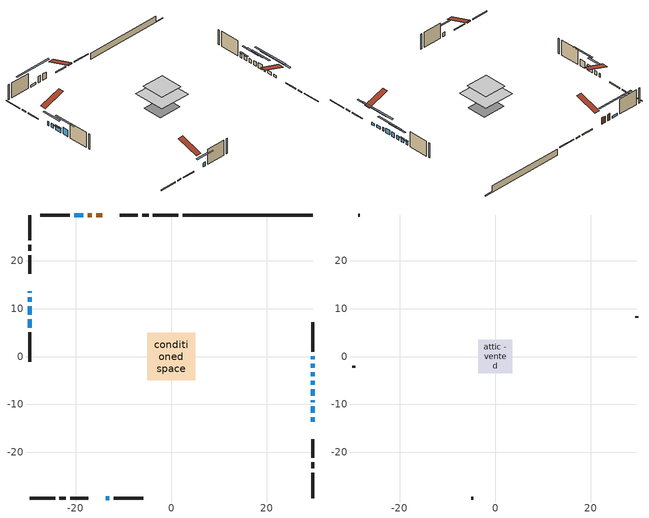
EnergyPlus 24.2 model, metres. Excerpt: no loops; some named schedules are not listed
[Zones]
conditioned space
 floor adiabatic (AdiabaticFloorConstruction): -4.98,-4.98 -4.98,4.98 4.98,4.98 4.98,-4.98 z3.05
 floor foundation (Slab1 construction): -3.71,-3.1 -3.71,3.1 3.71,3.1 3.71,-3.1 z-1.37
 wall outside (RimJoist1 construction): 1.46,29.62 -3.83,29.62 / -29.62,-29.62 -24.33,-29.62 / -29.62,29.62 -29.62,24.33 / 29.62,-29.62 29.62,-24.33 z0.61:0.91
 wall outside (RimJoist2 construction): -4.76,29.62 -6.04,29.62 / -23.4,-29.62 -22.12,-29.62 / -29.62,23.4 -29.62,22.12 / 29.62,-23.4 29.62,-22.12 z0.61:0.91
 wall outside (RimJoist3 construction): -6.97,29.62 -10.8,29.62 / -21.19,-29.62 -17.36,-29.62 / -29.62,21.19 -29.62,17.36 / 29.62,-21.19 29.62,-17.36 z0.61:0.91
 wall outside (AdiabaticWallConstruction 1): -14.46,29.62 -15.71,29.62 / -16.64,29.62 -17.48,29.62 z0.61:2.64
 wall outside (AdiabaticWallConstruction): -29.62,13.7 -29.62,13.34 / 29.62,-9.53 29.62,-9.17 / -13.7,-29.62 -12.99,-29.62 / 29.62,-4.15 29.62,-3.33 / 29.62,-0.56 29.62,0.05 z0.61:1.83; -29.62,12.41 -29.62,11.5 / -29.62,10.57 -29.62,8.74 / 29.62,-2.4 29.62,-1.49 z0.61:1.88; 29.62,-13.7 29.62,-12.73 / -18.41,29.62 -20.35,29.62 z0.61:1.27; 29.62,-11.81 29.62,-10.46 z0.61:1.47; 29.62,-8.24 29.62,-6.89 z0.61:2.13; 29.62,-5.97 29.62,-5.07 z0.61:2.01; -29.62,7.81 -29.62,6.03 z0.61:2.77
 wall outside (Wall1 construction): -21.27,29.62 -27.43,29.62 / -12.06,-29.62 -5.9,-29.62 / -29.62,5.1 -29.62,-1.05 / 29.62,0.98 29.62,7.14 z0.61:5.49
 wall foundation (FoundationWall1 construction): 2.39,29.62,-1.37 2.39,29.62,0.61 26.9,29.62,0.61 26.9,29.62,-1.15 29.62,29.62,-1.15 29.62,29.62,-1.37
 window (WindowConstruction 9): -29.62,13.7 -29.62,13.34 z0.61:1.83
 window (WindowConstruction 7): -29.62,12.41 -29.62,11.5 z0.61:1.88
 window (WindowConstruction 8): -29.62,10.57 -29.62,8.74 z0.61:1.88
 window (WindowConstruction 11): 29.62,-13.7 29.62,-12.73 z0.61:1.27
 window (WindowConstruction 12): 29.62,-11.8 29.62,-10.46 z0.61:1.47
 window (WindowConstruction 13): -18.41,29.62 -20.34,29.62 z0.61:1.27
 window (WindowConstruction 10): 29.62,-9.53 29.62,-9.17 z0.61:1.83
 window (WindowConstruction): 29.62,-8.24 29.62,-6.89 z0.61:2.13
 window (WindowConstruction 1): 29.62,-5.96 29.62,-5.07 z0.61:2.01
 window (WindowConstruction 2): -13.7,-29.62 -12.99,-29.62 z0.61:1.83
 window (WindowConstruction 3): -29.62,7.81 -29.62,6.03 z0.61:2.77
 window (WindowConstruction 4): 29.62,-4.15 29.62,-3.33 z0.61:1.83
 window (WindowConstruction 5): 29.62,-2.4 29.62,-1.49 z0.61:1.88
 window (WindowConstruction 6): 29.62,-0.56 29.62,0.05 z0.61:1.83
 door (Door): -14.46,29.62 -15.71,29.62 z0.61:2.64
 door (Door 1): -16.64,29.62 -17.48,29.62 z0.61:2.64
 ceiling adiabatic (AdiabaticFloorConstruction): 4.98,-4.98 4.98,4.98 -4.98,4.98 -4.98,-4.98 z3.05
attic - vented
 floor to conditioned space (Floor1 construction Reversed): -3.52,-3.52 -3.52,3.52 3.52,3.52 3.52,-3.52 z5.49
 wall outside (Wall3 construction): -28.36,29.62 -28.69,29.62 / -4.97,-29.62 -4.64,-29.62 / -29.62,-1.98 -29.62,-2.32 / 29.62,8.07 29.62,8.4 z0.61:5.49
 roof outside (Roof1 construction): -13.53,29.62,5.49 -13.53,22.77,7.77 -11.72,22.77,7.77 -11.72,29.62,5.49; -14.63,-29.62,5.49 -14.63,-22.77,7.77 -16.44,-22.77,7.77 -16.44,-29.62,5.49; -29.62,14.63,5.49 -22.77,14.63,7.77 -22.77,16.44,7.77 -29.62,16.44,5.49; 29.62,-14.63,5.49 22.77,-14.63,7.77 22.77,-16.44,7.77 29.62,-16.44,5.49
shading: -29.62,8.86 -29.62,15.05 -30.03,15.05 -30.03,8.86 z4.52; -29.62,8.54 -29.62,10.77 -30.03,10.77 -30.03,8.54 z2.08; 29.62,-7.65 29.62,-18.78 30.03,-18.78 30.03,-7.65 z6.35; 29.62,-5.38 29.62,-16.89 30.03,-16.89 30.03,-5.38 z6.55; -25.43,29.62 -13.33,29.62 -13.33,30.03 -25.43,30.03 z6.35; 29.62,-4.25 29.62,-10.88 30.03,-10.88 30.03,-4.25 z4.77; 29.62,-2.43 29.62,-8.6 30.03,-8.6 30.03,-2.43 z4.65; -10.35,-29.62 -16.34,-29.62 -16.34,-30.03 -10.35,-30.03 z4.47; -29.62,3.39 -29.62,10.45 -30.03,10.45 -30.03,3.39 z5.41; 29.62,-0.69 29.62,-6.79 30.03,-6.79 30.03,-0.69 z4.47; 29.62,-1.29 29.62,-2.6 30.03,-2.6 30.03,-1.29 z2.08; 29.62,0.25 29.62,-0.76 30.03,-0.76 30.03,0.25 z2.03
[Building]
Building 1: Terrain=Suburbs
[Site:Location]
Erieau AUT_ON: Latitude {deg}=42.25; Longitude {deg}=-81.9; Time Zone {hr}=-5; Elevation {m}=178; Keep Site Location Information=Yes
[Site:GroundTemperature:Shallow]
5.2292, 3.30147, 3.1471, 4.0619, 7.73432, 11.3896, 14.5586, 16.5661, 16.7366, 15.1039, 12.0157, 8.47254
[Site:WaterMainsTemperature]
Calculation Method=Schedule; Temperature Schedule=mains temperature schedule
[Material] Roughness=Rough; Thermal Absorptance=0.9
Name | Thickness {m} | Conductivity {W/m-K} | Density {kg/m3} | Specific Heat {J/kg-K} | Solar Absorptance | Visible Absorptance
asphalt or fiberglass shingles | 0.00635 | 0.162714 | 1121.4 | 1465.45 | 0.4 | 0.4
ceiling loosefill ins | 0.0846667 | 0.0480833 | 16.02 | 1046.75 | 0.7 | 0.7
ceiling stud and cavity | 0.1397 | 0.101454 | 65.682 | 1177.47 | 0.7 | 0.7
concrete 4.0 in. | 0.1016 | 1.803125 | 2242.8 | 837.4 | 0.7 | 0.7
concrete 8.0 in. | 0.2032 | 1.803125 | 2242.8 | 837.4 | 0.7 | 0.7
door material | 0.04445 | 0.188738 | 512.64 | 1214.23 | 0.7 | 0.7
exterior vertical ins | 0.00131534 | 0.029427 | 32.04 | 1214.23 | 0.7 | 0.7
floor covering | 0.0127 | 0.0433444 | 54.468 | 1339.84 | 0.6 | 0.6
floor rigid ins; wall rigid ins | 0.512978 | 0.029427 | 32.04 | 1214.23 | 0.7 | 0.7
floor stud and cavity | 0.1397 | 1.75129 | 37.0049 | 1207.88 | 0.7 | 0.7
furniture material conditioned space 1 | 0.1524 | 0.115458 | 640.8 | 1214.23 | 0.6 | 0.6
gypsum board | 0.0127 | 0.160291 | 801 | 837.4 | 0.6 | 0.6
osb sheathing 0.5 in. | 0.0127 | 0.115458 | 512.64 | 1214.23 | 0.7 | 0.7
osb sheathing 0.75 in. | 0.01905 | 0.115458 | 512.64 | 1214.23 | 0.7 | 0.7
osb sheathing 2.0 in. | 0.0508 | 0.115458 | 512.64 | 1214.23 | 0.7 | 0.7
rim joist rigid ins | 0.051816 | 0.029427 | 32.04 | 1214.23 | 0.7 | 0.7
rim joist stud and cavity | 0.0508 | 0.0386947 | 125.044 | 1163.47 | 0.6 | 0.6
rim joist stud and cavity 1 | 0.0508 | 0.337112 | 125.044 | 1163.47 | 0.6 | 0.6
rim joist stud and cavity 2 | 0.0508 | 0.107068 | 50.32683 | 1063.81 | 0.6 | 0.6
wall stud and cavity | 0.1397 | 0.0994217 | 139.0536 | 1170.24 | 0.7 | 0.7
wall stud and cavity 1 | 0.0889 | 6.9971 | 50.32683 | 1063.81 | 0.6 | 0.6
wall stud and cavity 2 | 0.0889 | 0.380278 | 52.3479 | 1209.89 | 0.7 | 0.7
wall stud and cavity 3 | 0.0889 | 0.391764 | 83.0341 | 1211.67 | 0.7 | 0.7
wood siding | 0.0254 | 0.102417 | 544.68 | 1172.36 | 0.4 | 0.4
wood siding 1 | 0.00254 | 0.102417 | 544.68 | 1172.36 | 0.4 | 0.4
wood siding 2; wood siding 3; wood siding 4 | 0.0254 | 0.102417 | 544.68 | 1172.36 | 0.7 | 0.7
[WindowMaterial:SimpleGlazingSystem]
Name | U-Factor {W/m2-K} | Solar Heat Gain Coefficient
WindowMaterial | 2.29505 | 0.56
WindowMaterial 1 | 2.38362 | 0.52
WindowMaterial 10 | 5.49119 | 0.63
WindowMaterial 2 | 2.46255 | 0.48
WindowMaterial 3 | 2.11676 | 0.62
WindowMaterial 4 | 2.43359 | 0.5
WindowMaterial 5 | 2.40066 | 0.51
WindowMaterial 6 | 2.50059 | 0.46
WindowMaterial 7 | 5.28224 | 0.67
WindowMaterial 8 | 2.85149 | 0.6
WindowMaterial 9 | 2.99117 | 0.55
[Construction]
AdiabaticFloorConstruction: floor stud and cavity, floor rigid ins, osb sheathing 0.75 in., floor covering
AdiabaticWallConstruction: wood siding 3, wall rigid ins, wall stud and cavity 2, gypsum board
AdiabaticWallConstruction 1: wood siding 4, wall rigid ins, wall stud and cavity 2, gypsum board
Door; Door 1: door material
Floor1 construction Reversed: gypsum board, ceiling stud and cavity, ceiling loosefill ins
FoundationWall1 construction: concrete 8.0 in.
furniture construction conditioned space 1: furniture material conditioned space 1
PartitionWallConstruction: gypsum board, wall stud and cavity 3, gypsum board
RimJoist1 construction: wood siding 2, osb sheathing 2.0 in., rim joist stud and cavity
RimJoist2 construction: wood siding 2, rim joist rigid ins, osb sheathing 2.0 in., rim joist stud and cavity 1
RimJoist3 construction: wood siding 2, rim joist stud and cavity 2
Roof1 construction: asphalt or fiberglass shingles
Slab1 construction: concrete 4.0 in.
Wall1 construction: wood siding, osb sheathing 0.5 in., wall stud and cavity, gypsum board
Wall3 construction: wood siding 1, wall stud and cavity 1
WindowConstruction: WindowMaterial
WindowConstruction 1: WindowMaterial 1
WindowConstruction 10; WindowConstruction 9: WindowMaterial 7
WindowConstruction 11: WindowMaterial 8
WindowConstruction 12: WindowMaterial 9
WindowConstruction 13: WindowMaterial 10
WindowConstruction 2: WindowMaterial 2
WindowConstruction 3: WindowMaterial 3
WindowConstruction 4: WindowMaterial 4
WindowConstruction 5; WindowConstruction 7; WindowConstruction 8: WindowMaterial 5
WindowConstruction 6: WindowMaterial 6
[Zone] Multiplier=1; Part of Total Floor Area=Yes
Name | Volume {m3}
attic - vented | 18.3495
conditioned space | 354.4
[Space]
Name | Zone | Volume {m3}
attic - vented 1 | attic - vented | 18.3495
conditioned space 1 | conditioned space | 354.4
[ZoneInfiltration:EffectiveLeakageArea]
infil attic - vented 1: Zone or Space=attic - vented 1; Schedule=Always On Discrete; Effective Air Leakage Area {cm2}=2375.52; Stack Coefficient=0.00049795; Wind Coefficient=1.50769e-05
[ZoneMixing]
whole house fan mix: Zone or Space=attic - vented; Schedule=Always On Continuous; Design Flow Rate Calculation Method=Flow/Zone; Design Flow Rate {m3/s}=0; Source Zone or Space=conditioned space
[SurfaceProperty:ExposedFoundationPerimeter]
Slab1: Exposed Perimeter Calculation Method=TotalExposedPerimeter; Total Exposed Perimeter {m}=27.23
[InternalMass] Zone or ZoneList=conditioned space; Space or SpaceList=conditioned space 1
Name | Construction | Surface Area {m2}
furniture mass conditioned space 1 | furniture construction conditioned space 1 | 58.0001
partition wall mass | PartitionWallConstruction | 145
[Lights]
interior lighting: Zone or ZoneList or Space or SpaceList=conditioned space 1; Schedule=interior lighting schedule; Design Level Calculation Method=LightingLevel; Lighting Level {W}=343.2; Return Air Fraction=0; Fraction Radiant=0.6; Fraction Visible=0.2; Fraction Replaceable=1
[People]
occupants: Zone or ZoneList or Space or SpaceList=conditioned space 1; Number of People Schedule=occupants schedule; Number of People Calculation Method=People; Number of People=3; Fraction Radiant=0.314171; Sensible Heat Fraction=0.56303; Activity Level Schedule=occupants activity schedule; Carbon Dioxide Generation Rate {m3/s-W}=0; Enable ASHRAE 55 Comfort Warnings=No; Mean Radiant Temperature Calculation Type=EnclosureAveraged
[ElectricEquipment] Zone or ZoneList or Space or SpaceList=conditioned space 1; Design Level Calculation Method=EquipmentLevel
Name | Schedule | Design Level {W} | Fraction Latent | Fraction Radiant | Fraction Lost
clothes dryer | clothes dryer schedule | 140.772 | 0.015 | 0.081 | 0.85
clothes washer | clothes washer schedule | 32.1985 | 0.03 | 0.162 | 0.7
cooking range | cooking range schedule | 215.147 | 0.08 | 0.432 | 0.2
dishwasher | dishwasher schedule | 66.8632 | 0.3 | 0.18 | 0.4
fridge | fridge schedule | 72.9452 | 0 | 0.6 | 0
mech vent bath fan 0 | mech vent bath fan 0 schedule | 50.2 | 0 | 0 | 1
mech vent bath fan 1 | mech vent bath fan 1 schedule | 50.2 | 0 | 0 | 1
mech vent house fan | mech vent house fan schedule | 0 | 0 | 0 | 1
mech vent house fan cfis | mech vent house fan cfis schedule | 0 | 0 | 0 | 0
mech vent range fan 0 | mech vent range fan 0 schedule | 57 | 0 | 0 | 1
misc plug loads | misc plug loads schedule | 494.7 | 0.045 | 0.513 | 0.1
whole house fan | Always On Discrete | 0 | 0 | 0 | 1
[OtherEquipment] Zone or ZoneList or Space or SpaceList=conditioned space 1; Design Level Calculation Method=EquipmentLevel
Name | Fuel Type | Schedule | Design Level {W} | Fraction Latent | Fraction Radiant | Fraction Lost
clothes dryer 1 | Electricity | clothes dryer schedule | 0 | 0.015 | 0.081 | 0.85
cooking range 1 | Electricity | cooking range schedule | 0 | 0.08 | 0.432 | 0.2
general water use latent | None | general water use schedule | 62.594 | 1 | 0 | 0
general water use sensible | None | general water use schedule | -61.6891 | 0 | 0.6 | 0
mech vent house fan latent load | None | Always On Discrete | 0 | 1 | 0 | 0
mech vent house fan sensible load | None | Always On Discrete | 0 | 0 | 0 | 0
water heater energy adjustment1 | NaturalGas | Always On Discrete | 0.01 | 0 | 0 | 1
[ZoneInfiltration:DesignFlowRate] Zone or ZoneList or Space or SpaceList=conditioned space 1; Schedule=Always On Discrete; Design Flow Rate Calculation Method=Flow/Zone; Design Flow Rate {m3/s}=0
infil flow; natural vent flow; whole house fan flow
[AvailabilityManager:Scheduled]
central ac and furnace airloop Availability Manager: Schedule=Always On Discrete
[Foundation:Kiva]
Foundation Kiva 1: Initial Indoor Air Temperature {C}=18; Wall Height Above Grade {m}=0.609996; Wall Depth Below Slab {m}=0.2032; Custom Block Material Name 1=exterior vertical ins; Custom Block Depth 1 {m}=1.98001; Custom Block X Position 1 {m}=0.2032; Custom Block Z Position 1 {m}=0
[Foundation:Kiva:Settings]
Soil Conductivity {W/m-K}=0.849921; Soil Density {kg/m3}=1842.3; Soil Specific Heat {J/kg-K}=418.7; Ground Solar Absorptivity=0.9; Ground Thermal Absorptivity=0.9; Ground Surface Roughness {m}=0.03; Far-Field Width {m}=40; Deep-Ground Boundary Condition=ZeroFlux; Deep-Ground Depth {m}=40; Minimum Cell Dimension {m}=0.2; Maximum Cell Growth Coefficient=3; Simulation Timestep=Timestep
[Exterior:Lights]
exterior lighting: Schedule=exterior lighting schedule; Design Level {W}=75.6
[EnergyManagementSystem:GlobalVariable]
central_ac_and_furnace_airloop_Fan_RTF
infil_program_Qfan
infil_program_Qinf
natural_vent_program_Qnv
natural_vent_program_Qwhf
[EnergyManagementSystem:Sensor]
Name | Output:Variable or Output:Meter Index Key | Output:Variable or Output:Meter
airflow_gain | infil flow | Infiltration Sensible Heat Gain Energy
airflow_gain_1 | natural vent flow | Infiltration Sensible Heat Gain Energy
airflow_gain_2 | whole house fan flow | Infiltration Sensible Heat Gain Energy
airflow_loss | infil flow | Infiltration Sensible Heat Loss Energy
airflow_loss_1 | natural vent flow | Infiltration Sensible Heat Loss Energy
airflow_loss_2 | whole house fan flow | Infiltration Sensible Heat Loss Energy
clg_load_cond |  | Cooling:EnergyTransfer:Zone:CONDITIONED SPACE
clg_sp_s; clg_sp_s_1 | cooling setpoint | Schedule Value
clothes_dryer_exhaust_0_sch_s | clothes dryer exhaust 0 schedule | Schedule Value
cool_season | cooling season schedule | Schedule Value
htg_load_cond |  | Heating:EnergyTransfer:Zone:CONDITIONED SPACE
htg_sp_s; htg_sp_s_1 | heating setpoint | Schedule Value
ig_ee_conv | clothes dryer | Electric Equipment Convective Heating Energy
ig_ee_conv_2 | cooking range | Electric Equipment Convective Heating Energy
ig_ee_conv_4 | fridge | Electric Equipment Convective Heating Energy
ig_ee_conv_5 | misc plug loads | Electric Equipment Convective Heating Energy
ig_ee_conv_6 | whole house fan | Electric Equipment Convective Heating Energy
ig_ee_rad | clothes dryer | Electric Equipment Radiant Heating Energy
ig_ee_rad_2 | cooking range | Electric Equipment Radiant Heating Energy
ig_ee_rad_4 | fridge | Electric Equipment Radiant Heating Energy
ig_ee_rad_5 | misc plug loads | Electric Equipment Radiant Heating Energy
ig_ee_rad_6 | whole house fan | Electric Equipment Radiant Heating Energy
ig_lgt_conv | interior lighting | Lights Convective Heating Energy
ig_lgt_rad | interior lighting | Lights Radiant Heating Energy
ig_lgt_vis | interior lighting | Lights Visible Radiation Heating Energy
ig_oe_conv | clothes dryer 1 | Other Equipment Convective Heating Energy
ig_oe_conv_1 | cooking range 1 | Other Equipment Convective Heating Energy
ig_oe_conv_2 | general water use latent | Other Equipment Convective Heating Energy
ig_oe_conv_3 | general water use sensible | Other Equipment Convective Heating Energy
ig_oe_conv_4 | water heater energy adjustment1 | Other Equipment Convective Heating Energy
ig_oe_rad | clothes dryer 1 | Other Equipment Radiant Heating Energy
ig_oe_rad_1 | cooking range 1 | Other Equipment Radiant Heating Energy
ig_oe_rad_2 | general water use latent | Other Equipment Radiant Heating Energy
ig_oe_rad_3 | general water use sensible | Other Equipment Radiant Heating Energy
ig_oe_rad_4 | water heater energy adjustment1 | Other Equipment Radiant Heating Energy
ig_ppl_conv | occupants | People Convective Heating Energy
ig_ppl_rad | occupants | People Radiant Heating Energy
im_conv | furniture mass conditioned space 1 | Surface Inside Face Convection Heat Gain Energy
im_conv_1 | partition wall mass | Surface Inside Face Convection Heat Gain Energy
im_ig | furniture mass conditioned space 1 | Surface Inside Face Internal Gains Radiation Heat Gain Energy
im_ig_1 | partition wall mass | Surface Inside Face Internal Gains Radiation Heat Gain Energy
im_lgt | furniture mass conditioned space 1 | Surface Inside Face Lights Radiation Heat Gain Energy
im_lgt_1 | partition wall mass | Surface Inside Face Lights Radiation Heat Gain Energy
im_sol | furniture mass conditioned space 1 | Surface Inside Face Solar Radiation Heat Gain Energy
im_sol_1 | partition wall mass | Surface Inside Face Solar Radiation Heat Gain Energy
im_surf | furniture mass conditioned space 1 | Surface Inside Face Net Surface Thermal Radiation Heat Gain Energy
im_surf_1 | partition wall mass | Surface Inside Face Net Surface Thermal Radiation Heat Gain Energy
mech_vent_bath_fan_0_sch_s | mech vent bath fan 0 schedule | Schedule Value
mech_vent_bath_fan_1_sch_s | mech vent bath fan 1 schedule | Schedule Value
mech_vent_range_fan_0_sch_s | mech vent range fan 0 schedule | Schedule Value
mv_conv | mech vent bath fan 0 | Electric Equipment Convective Heating Energy
mv_conv_1 | mech vent bath fan 1 | Electric Equipment Convective Heating Energy
mv_conv_2 | mech vent house fan | Electric Equipment Convective Heating Energy
mv_conv_3 | mech vent house fan cfis | Electric Equipment Convective Heating Energy
mv_conv_4 | mech vent range fan 0 | Electric Equipment Convective Heating Energy
mv_conv_5 | mech vent house fan latent load | Other Equipment Convective Heating Energy
mv_conv_6 | mech vent house fan sensible load | Other Equipment Convective Heating Energy
mv_rad | mech vent bath fan 0 | Electric Equipment Radiant Heating Energy
mv_rad_1 | mech vent bath fan 1 | Electric Equipment Radiant Heating Energy
mv_rad_2 | mech vent house fan | Electric Equipment Radiant Heating Energy
mv_rad_3 | mech vent house fan cfis | Electric Equipment Radiant Heating Energy
mv_rad_4 | mech vent range fan 0 | Electric Equipment Radiant Heating Energy
mv_rad_5 | mech vent house fan latent load | Other Equipment Radiant Heating Energy
mv_rad_6 | mech vent house fan sensible load | Other Equipment Radiant Heating Energy
natural_vent_s | natural vent schedule | Schedule Value
out_pb_s |  | Site Outdoor Air Barometric Pressure
out_wt_s |  | Site Outdoor Air Humidity Ratio
site_vw_s |  | Site Wind Speed
ss_back_out | Window1 | Surface Window Shortwave from Zone Back Out Window Heat Transfer Rate
ss_back_out_1 | Window10 | Surface Window Shortwave from Zone Back Out Window Heat Transfer Rate
ss_back_out_10 | Window6 | Surface Window Shortwave from Zone Back Out Window Heat Transfer Rate
ss_back_out_11 | Window7 | Surface Window Shortwave from Zone Back Out Window Heat Transfer Rate
ss_back_out_12 | Window8 | Surface Window Shortwave from Zone Back Out Window Heat Transfer Rate
ss_back_out_13 | Window9 | Surface Window Shortwave from Zone Back Out Window Heat Transfer Rate
ss_back_out_2 | Window11 | Surface Window Shortwave from Zone Back Out Window Heat Transfer Rate
ss_back_out_3 | Window13 | Surface Window Shortwave from Zone Back Out Window Heat Transfer Rate
ss_back_out_4 | Window14 | Surface Window Shortwave from Zone Back Out Window Heat Transfer Rate
ss_back_out_5 | Window15 | Surface Window Shortwave from Zone Back Out Window Heat Transfer Rate
ss_back_out_6 | Window2 | Surface Window Shortwave from Zone Back Out Window Heat Transfer Rate
ss_back_out_7 | Window3 | Surface Window Shortwave from Zone Back Out Window Heat Transfer Rate
ss_back_out_8 | Window4 | Surface Window Shortwave from Zone Back Out Window Heat Transfer Rate
ss_back_out_9 | Window5 | Surface Window Shortwave from Zone Back Out Window Heat Transfer Rate
ss_conv | Door1 | Surface Inside Face Convection Heat Gain Energy
ss_conv_1 | Door3 | Surface Inside Face Convection Heat Gain Energy
ss_conv_10 | Window4 | Surface Inside Face Convection Heat Gain Energy
ss_conv_11 | Window5 | Surface Inside Face Convection Heat Gain Energy
ss_conv_12 | Window6 | Surface Inside Face Convection Heat Gain Energy
ss_conv_13 | Window7 | Surface Inside Face Convection Heat Gain Energy
ss_conv_14 | Window8 | Surface Inside Face Convection Heat Gain Energy
ss_conv_15 | Window9 | Surface Inside Face Convection Heat Gain Energy
ss_conv_2 | Window1 | Surface Inside Face Convection Heat Gain Energy
ss_conv_3 | Window10 | Surface Inside Face Convection Heat Gain Energy
ss_conv_4 | Window11 | Surface Inside Face Convection Heat Gain Energy
ss_conv_5 | Window13 | Surface Inside Face Convection Heat Gain Energy
ss_conv_6 | Window14 | Surface Inside Face Convection Heat Gain Energy
ss_conv_7 | Window15 | Surface Inside Face Convection Heat Gain Energy
ss_conv_8 | Window2 | Surface Inside Face Convection Heat Gain Energy
ss_conv_9 | Window3 | Surface Inside Face Convection Heat Gain Energy
ss_ig | Door1 | Surface Inside Face Internal Gains Radiation Heat Gain Energy
ss_ig_1 | Door3 | Surface Inside Face Internal Gains Radiation Heat Gain Energy
ss_ig_10 | Window4 | Surface Inside Face Internal Gains Radiation Heat Gain Energy
ss_ig_11 | Window5 | Surface Inside Face Internal Gains Radiation Heat Gain Energy
ss_ig_12 | Window6 | Surface Inside Face Internal Gains Radiation Heat Gain Energy
ss_ig_13 | Window7 | Surface Inside Face Internal Gains Radiation Heat Gain Energy
ss_ig_14 | Window8 | Surface Inside Face Internal Gains Radiation Heat Gain Energy
ss_ig_15 | Window9 | Surface Inside Face Internal Gains Radiation Heat Gain Energy
ss_ig_2 | Window1 | Surface Inside Face Internal Gains Radiation Heat Gain Energy
ss_ig_3 | Window10 | Surface Inside Face Internal Gains Radiation Heat Gain Energy
ss_ig_4 | Window11 | Surface Inside Face Internal Gains Radiation Heat Gain Energy
ss_ig_5 | Window13 | Surface Inside Face Internal Gains Radiation Heat Gain Energy
ss_ig_6 | Window14 | Surface Inside Face Internal Gains Radiation Heat Gain Energy
ss_ig_7 | Window15 | Surface Inside Face Internal Gains Radiation Heat Gain Energy
ss_ig_8 | Window2 | Surface Inside Face Internal Gains Radiation Heat Gain Energy
ss_ig_9 | Window3 | Surface Inside Face Internal Gains Radiation Heat Gain Energy
ss_lgt | Door1 | Surface Inside Face Lights Radiation Heat Gain Energy
ss_lgt_1 | Door3 | Surface Inside Face Lights Radiation Heat Gain Energy
ss_sol | Door1 | Surface Inside Face Solar Radiation Heat Gain Energy
ss_sol_1 | Door3 | Surface Inside Face Solar Radiation Heat Gain Energy
ss_surf | Door1 | Surface Inside Face Net Surface Thermal Radiation Heat Gain Energy
ss_surf_1 | Door3 | Surface Inside Face Net Surface Thermal Radiation Heat Gain Energy
ss_surf_10 | Window4 | Surface Inside Face Net Surface Thermal Radiation Heat Gain Energy
ss_surf_11 | Window5 | Surface Inside Face Net Surface Thermal Radiation Heat Gain Energy
ss_surf_12 | Window6 | Surface Inside Face Net Surface Thermal Radiation Heat Gain Energy
ss_surf_13 | Window7 | Surface Inside Face Net Surface Thermal Radiation Heat Gain Energy
ss_surf_14 | Window8 | Surface Inside Face Net Surface Thermal Radiation Heat Gain Energy
ss_surf_15 | Window9 | Surface Inside Face Net Surface Thermal Radiation Heat Gain Energy
ss_surf_2 | Window1 | Surface Inside Face Net Surface Thermal Radiation Heat Gain Energy
ss_surf_3 | Window10 | Surface Inside Face Net Surface Thermal Radiation Heat Gain Energy
ss_surf_4 | Window11 | Surface Inside Face Net Surface Thermal Radiation Heat Gain Energy
ss_surf_5 | Window13 | Surface Inside Face Net Surface Thermal Radiation Heat Gain Energy
ss_surf_6 | Window14 | Surface Inside Face Net Surface Thermal Radiation Heat Gain Energy
ss_surf_7 | Window15 | Surface Inside Face Net Surface Thermal Radiation Heat Gain Energy
ss_surf_8 | Window2 | Surface Inside Face Net Surface Thermal Radiation Heat Gain Energy
ss_surf_9 | Window3 | Surface Inside Face Net Surface Thermal Radiation Heat Gain Energy
ss_trans_in | Window1 | Surface Window Transmitted Solar Radiation Rate
ss_trans_in_1 | Window10 | Surface Window Transmitted Solar Radiation Rate
ss_trans_in_10 | Window6 | Surface Window Transmitted Solar Radiation Rate
ss_trans_in_11 | Window7 | Surface Window Transmitted Solar Radiation Rate
ss_trans_in_12 | Window8 | Surface Window Transmitted Solar Radiation Rate
ss_trans_in_13 | Window9 | Surface Window Transmitted Solar Radiation Rate
ss_trans_in_2 | Window11 | Surface Window Transmitted Solar Radiation Rate
ss_trans_in_3 | Window13 | Surface Window Transmitted Solar Radiation Rate
ss_trans_in_4 | Window14 | Surface Window Transmitted Solar Radiation Rate
ss_trans_in_5 | Window15 | Surface Window Transmitted Solar Radiation Rate
ss_trans_in_6 | Window2 | Surface Window Transmitted Solar Radiation Rate
ss_trans_in_7 | Window3 | Surface Window Transmitted Solar Radiation Rate
